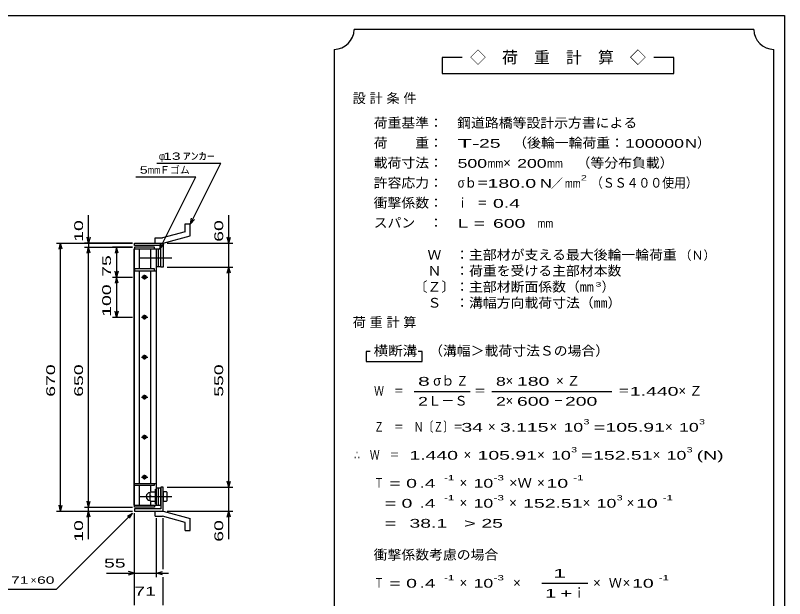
# Model space of a CAD drawing. Units: millimetres, scale not verified. Extents: x -1820 to 1731, y -1282 to 1054.
# Drawn here: x -193 to 1731, y -405 to 1054 of the extents above; entities that cross this region are included whole.
import ezdxf
from ezdxf.enums import TextEntityAlignment as Align

# ---------------------------------------------------------------- set-up
doc = ezdxf.new("R2010")
doc.units = ezdxf.units.MM
doc.header["$LTSCALE"] = 10
doc.linetypes.add('CHAIN', pattern=[18.5, 12, -1.5, 3.5, -1.5])
for name, color, linetype, lineweight in [('0_2', 150, 'Continuous', 25), ('16', 3, 'Continuous', 25), ('19', 6, 'Continuous', 25), ('22', 2, 'Continuous', 25)]:
    doc.layers.add(name, color=color, linetype=linetype, lineweight=lineweight)
doc.styles.add('ベクトル', font='')
doc.styles.get('ベクトル').set_extended_font_data('ベクトル')

msp = doc.modelspace()

# ---------------------------------------------------------------- linework, layer by layer
at = {"layer": '0_2'}
for p, q in [((-1729, 1053.5), (1731, 1053.5)), ((1731, 1053.5), (1731, -1146.5))]:
    msp.add_line(p, q, dxfattribs=at)
at = {"layer": '16'}
for p, q in [((104.3, -171.5), (104.3, 469.5)), ((104.3, 469.5), (105, 469.5)), ((155, 474), (105, 474)), ((105, 474), (105, 469.5)), ((105, 469.5), (155, 469.5)), ((105, -171.5), (105, 469.5)), ((105, 469.5), (160, 469.5)), ((117.5, 419.5), (117.5, 469.5)), ((145.5, 419.5), (145.5, 469.5)), ((155, 469.5), (155, 474)), ((160, -171.5), (160, 469.5)), ((160, 469.5), (164.5, 469.5)), ((164.5, 425.5), (164.5, 469.5)), ((164.5, 469.5), (170.5, 469.5)), ((170.5, 425.5), (170.5, 469.5)), ((160, 425.5), (164.5, 425.5)), ((164.5, 425.5), (170.5, 425.5)), ((105, 419.5), (105, 415)), ((155, 419.5), (105, 419.5)), ((105, 415), (160, 415)), ((117.5, -117), (117.5, 415)), ((130, 393), (130, 405)), ((145.5, -117), (145.5, 415)), ((155, 415), (155, 419.5)), ((122, 399), (138, 399)), ((128, 402), (132, 402)), ((128, 396), (132, 396)), ((122, 299), (138, 299)), ((128, 302), (132, 302)), ((128, 296), (132, 296)), ((130, 293), (130, 305)), ((122, 199), (138, 199)), ((128, 202), (132, 202)), ((128, 196), (132, 196)), ((130, 193), (130, 205)), ((122, 99), (138, 99)), ((128, 102), (132, 102)), ((130, 93), (130, 105)), ((128, 96), (132, 96)), ((128, 2), (132, 2)), ((130, -7), (130, 5)), ((122, -1), (138, -1)), ((128, -4), (132, -4)), ((130, -107), (130, -95)), ((122, -101), (138, -101)), ((128, -98), (132, -98)), ((128, -104), (132, -104)), ((105, -121.5), (105, -117)), ((105, -117), (160, -117)), ((105, -121.5), (155, -121.5)), ((117.5, -171.5), (117.5, -121.5)), ((145.5, -136.5), (145.5, -121.5)), ((155, -121.5), (155, -117)), ((157, -168), (157, -131)), ((157, -131), (160, -131)), ((160, -127.5), (164.5, -127.5)), ((160, -168), (160, -131)), ((164.5, -171.5), (164.5, -127.5)), ((164.5, -127.5), (170.5, -127.5)), ((170.5, -171.5), (170.5, -127.5)), ((146, -137.5), (144, -139.5)), ((144, -159.5), (144, -139.5)), ((146, -149.5), (144, -147.5)), ((146, -149.5), (144, -151.5)), ((146, -137.5), (155, -137.5)), ((146, -149.5), (155, -149.5)), ((157, -139.5), (155, -137.5)), ((155, -149.5), (157, -147.5)), ((157, -151.5), (155, -149.5)), ((104.3, -171.5), (105, -171.5)), ((105, -171.5), (155, -171.5)), ((105, -176), (105, -171.5)), ((105, -171.5), (160, -171.5)), ((144, -159.5), (146, -161.5)), ((145.5, -171.5), (145.5, -162.5)), ((146, -161.5), (155, -161.5)), ((155, -161.5), (157, -159.5)), ((155, -171.5), (155, -176)), ((157, -168), (160, -168)), ((160, -171.5), (164.5, -171.5)), ((164.5, -171.5), (170.5, -171.5)), ((155, -176), (105, -176))]:
    msp.add_line(p, q, dxfattribs=at)
at = {"layer": '16', "linetype": 'CHAIN'}
for p, q in [((117, 447.5), (198, 447.5)), ((117, -149.5), (198, -149.5))]:
    msp.add_line(p, q, dxfattribs=at)
at = {"layer": '16'}
for centre, radius, start, end in [((128, 399), 3, 90, 270), ((130, 399), 4, 46.6, 133.4), ((130, 399), 4, 226.6, 313.4), ((132, 399), 3, 270, 90), ((128, 299), 3, 90, 270), ((130, 299), 4, 46.6, 133.4), ((130, 299), 4, 226.6, 313.4), ((132, 299), 3, 270, 90), ((128, 199), 3, 90, 270), ((130, 199), 4, 46.6, 133.4), ((130, 199), 4, 226.6, 313.4), ((132, 199), 3, 270, 90), ((128, 99), 3, 90, 270), ((130, 99), 4, 46.6, 133.4), ((132, 99), 3, 270, 90), ((130, 99), 4, 226.6, 313.4), ((128, -1), 3, 90, 270), ((130, -1), 4, 46.6, 133.4), ((132, -1), 3, 270, 90), ((130, -1), 4, 226.6, 313.4), ((128, -101), 3, 90, 270), ((130, -101), 4, 46.6, 133.4), ((130, -101), 4, 226.6, 313.4), ((132, -101), 3, 270, 90), ((144, -149.5), 10, 90, 270)]:
    msp.add_arc(centre, radius, start, end, dxfattribs=at)
at = {"layer": '19'}
for p, q in [((231.1, 532.1), (244.1, 532.1)), ((231.1, 512.1), (231.1, 532.1)), ((244.1, 502.1), (244.1, 532.1)), ((231.1, 512.1), (174.8, 497)), ((176.5, 484), (244.1, 502.1)), ((105, 478), (105, 484)), ((105, 484), (176.5, 484)), ((156.5, 497), (174.8, 497)), ((156.5, 484), (156.5, 497)), ((156.5, 484), (176.5, 484)), ((176.5, 484), (176.5, 424)), ((170.5, 478), (105, 478)), ((170.5, 424), (170.5, 478)), ((176.5, 424), (170.5, 424)), ((176.5, -126), (170.5, -126)), ((170.5, -126), (170.5, -180)), ((176.5, -186), (176.5, -126)), ((184.5, -137.5), (176.5, -137.5)), ((176.5, -137.5), (176.5, -161.5)), ((176.5, -149.5), (184.5, -149.5)), ((186.5, -139.5), (184.5, -137.5)), ((186.5, -147.5), (184.5, -149.5)), ((184.5, -149.5), (186.5, -151.5)), ((186.5, -159.5), (186.5, -139.5)), ((176.5, -161.5), (184.5, -161.5)), ((184.5, -161.5), (186.5, -159.5)), ((105, -180), (105, -186)), ((170.5, -180), (105, -180)), ((105, -186), (176.5, -186)), ((156.5, -186), (176.5, -186)), ((156.5, -199), (156.5, -186)), ((176.5, -186), (244.1, -204.1)), ((156.5, -199), (174.8, -199)), ((231.1, -214.1), (174.8, -199)), ((244.1, -234.1), (244.1, -204.1)), ((231.1, -234.1), (231.1, -214.1)), ((231.1, -234.1), (244.1, -234.1))]:
    msp.add_line(p, q, dxfattribs=at)
at = {"layer": '22', "color": 4}
for p, q in [((1654, 1018.5), (654, 1018.5)), ((604, 968.5), (604, -581.5)), ((1704, -581.5), (1704, 968.5)), ((924, 948.5), (874, 948.5)), ((874, 948.5), (874, 908.5)), ((1454, 948.5), (1404, 948.5)), ((1454, 908.5), (1454, 948.5)), ((874, 908.5), (1454, 908.5)), ((160.5, 684), (320.5, 684)), ((244.5, 532), (320.5, 684)), ((108, 649.5), (258, 649.5)), ((168, 469.5), (258, 649.5)), ((-10, 484), (-10, 554)), ((244.5, 532), (247.5, 546.6)), ((244.5, 532), (254.5, 543)), ((340.5, 484), (340.5, 554)), ((-90, 484), (100, 484)), ((-84, 469), (-80, 484)), ((-76, 469), (-80, 484)), ((-80, -186), (-80, 484)), ((100, 484), (-20, 484)), ((-10, 484), (-14, 499)), ((-6, 499), (-10, 484)), ((-10, 484), (-10, 474)), ((168, 469.5), (171, 484.1)), ((186.5, 484), (350.5, 484)), ((340.5, 484), (336.5, 499)), ((340.5, 484), (344.5, 499)), ((340.5, 424), (340.5, 484)), ((-20, 474), (100, 474)), ((-14, 459), (-10, 474)), ((-6, 459), (-10, 474)), ((-10, -176), (-10, 474)), ((100, 474), (50, 474)), ((60, 474), (56, 459)), ((64, 459), (60, 474)), ((60, 474), (60, 399)), ((168, 469.5), (178, 480.5)), ((186.5, 424), (350.5, 424)), ((336.5, 409), (340.5, 424)), ((344.5, 409), (340.5, 424)), ((340.5, -126), (340.5, 424)), ((60, 399), (56, 414)), ((64, 414), (60, 399)), ((50, 399), (100, 399)), ((60, 399), (56, 384)), ((64, 384), (60, 399)), ((60, 399), (60, 299)), ((60, 299), (56, 314)), ((64, 314), (60, 299)), ((50, 299), (100, 299)), ((694, 213.5), (684, 213.5)), ((684, 213.5), (684, 188.5)), ((824, 213.5), (814, 213.5)), ((824, 188.5), (824, 213.5)), ((684, 188.5), (824, 188.5)), ((804, 113.5), (944, 113.5)), ((999, 113.5), (1299, 113.5)), ((340.5, -126), (336.5, -111)), ((340.5, -126), (344.5, -111)), ((186.5, -126), (350.5, -126)), ((340.5, -186), (340.5, -126)), ((-80, -186), (-84, -171)), ((-80, -186), (-76, -171)), ((-10, -176), (-14, -161)), ((-10, -176), (-6, -161)), ((-90, -186), (100, -186)), ((-90, -381), (100, -191)), ((-20, -176), (100, -176)), ((-20, -186), (100, -186)), ((-14, -201), (-10, -186)), ((-10, -186), (-10, -176)), ((-6, -201), (-10, -186)), ((-10, -256), (-10, -186)), ((87, -199), (100, -191)), ((92, -204), (100, -191)), ((105, -351), (105, -191)), ((105, -421), (105, -191)), ((186.5, -186), (350.5, -186)), ((336.5, -201), (340.5, -186)), ((344.5, -201), (340.5, -186)), ((340.5, -256), (340.5, -186)), ((160, -351), (160, -204)), ((176.5, -331), (176.5, -204)), ((35, -341), (105, -341)), ((105, -341), (90, -337)), ((90, -345), (105, -341)), ((105, -341), (160, -341)), ((160, -341), (175, -337)), ((175, -345), (160, -341)), ((160, -341), (190, -341)), ((176.5, -421), (176.5, -351)), ((-290, -381), (-90, -381)), ((1124, -366.5), (1239, -366.5))]:
    msp.add_line(p, q, dxfattribs=at)
for centre, start, end in [((604, 1018.5), 270, 0), ((1704, 1018.5), 180, 270)]:
    msp.add_arc(centre, 50, start, end, dxfattribs=at)

# ---------------------------------------------------------------- texts
at = {"layer": '22', "style": 'ベクトル'}
for s, height, p in [('◇\u3000荷\u3000重\u3000計\u3000算\u3000◇', 29.33, (944, 948.5)), ('）', 24.2, (1512, 735)), ('φ', 18.3, (165.5, 701.5)), ('Ｆゴム', 18.33, (168, 667)), ('×', 24.2, (1027, 685)), ('／', 22, (1146.5, 633.5)), ('（Ｎ）', 21.99, (1468, 453.5)), ('）', 24.2, (1273, 375)), ('σｂ', 24.19, (852, 140)), ('×', 24.2, (1033, 140)), ('Ｌ－Ｓ', 24.19, (839, 90)), ('×', 24.2, (1033, 90)), ('×', 24.2, (989, 25)), ('×', 24.2, (1143, 25)), ('×', 24.2, (1432, 25)), ('×', 24.2, (928, -45)), ('×', 24.2, (1112, -45)), ('×', 24.2, (1401, -45)), ('×', 24.2, (918, -115)), ('×', 24.2, (1112, -115)), ('×', 24.2, (918, -165)), ('×', 24.2, (1042, -165)), ('×', 24.2, (1226, -165)), ('×', 24.2, (1336, -165)), ('×', 18.3, (-155, -358.5)), ('×', 24.2, (918, -365)), ('×', 24.2, (1052, -365)), ('×', 24.2, (1252, -365)), ('Ｗ', 24.2, (1291, -365)), ('×', 24.2, (1326, -365)), ('ｉ', 24.2, (1200.5, -390))]:
    msp.add_text(s, height=height, dxfattribs=at).set_placement(p, align=Align.MIDDLE_LEFT)
for s, height, width, p in [('荷重基準：\u3000', 24.19, 1.05, (703, 785)), ('鋼道路橋等設計示方書による', 24.19, 1.05, (912, 785)), ('荷\u3000\u3000重：\u3000', 24.19, 1.05, (703, 735)), ('（後輪一輪荷重：', 24.19, 1.05, (1052, 735)), ('T-', 21.99, 2, (913, 733.5)), (' 25 ', 21.99, 1.65, (953, 733.5)), ('100000', 21.99, 1.5, (1332, 733.5)), ('N', 22, 1.4, (1482, 733.5)), (' 13 ', 18.33, 1.6, (165.5, 701.5)), ('ｱﾝｶｰ', 18.33, 1.6, (225.5, 701.5)), ('載荷寸法：\u3000', 24.19, 1.05, (703, 685)), ('500', 21.99, 1.5, (913, 683.5)), ('200', 21.99, 1.5, (1062, 683.5)), ('\u3000（等分布負載）', 24.19, 1.05, (1176, 685)), ('5', 18.3, 1.45, (118, 667)), ('mm', 21.99, 0.8, (988, 683.5)), ('mm', 21.99, 0.8, (1137, 683.5)), ('mm', 18.33, 0.75, (138, 667)), ('2', 13.2, 1.5, (1221.5, 647.5)), ('許容応力：\u3000', 24.19, 1.05, (703, 635)), ('σｂ＝', 24.19, 0.9, (913, 635)), ('180.0', 21.99, 1.65, (988, 633.5)), ('N', 22, 1.4, (1119, 633.5)), ('mm', 21.99, 0.8, (1181.5, 633.5)), ('（ＳＳ４００使用）', 24.19, 0.9, (1246.5, 635)), ('衝撃係数：\u3000', 24.19, 1.05, (703, 585)), ('ｉ\u3000＝', 24.19, 0.75, (913, 585)), (' 0.4', 21.99, 1.65, (988, 583.5)), ('スパン\u3000：\u3000', 24.19, 1.05, (703, 535)), ('L =', 21.99, 1.65, (913, 533.5)), (' 600 ', 21.99, 1.65, (988, 533.5)), ('mm', 21.99, 0.8, (1113, 533.5)), ('\u3000Ｗ\u3000：主部材が支える最大後輪一輪荷重', 24.19, 1.05, (803, 455)), ('\u3000Ｎ\u3000：荷重を受ける主部材本数', 24.19, 1.05, (803, 415)), ('〔Ｚ〕：主部材断面係数（㎜', 24.19, 1.05, (803, 375)), ('3', 11, 1.8, (1258, 381)), ('\u3000Ｓ\u3000：溝幅方向載荷寸法（㎜）', 24.19, 1.05, (803, 335)), ('\u3000（溝幅＞載荷寸法Ｓの場合）', 24.19, 1.05, (807, 215)), ('横断溝', 24.19, 1.1, (703, 215)), ('8', 22, 1.8, (814, 138.5)), ('Ｚ', 24.2, 0.9, (910, 140)), ('8', 22, 1.5, (1009, 138.5)), (' 180 ', 21.99, 1.65, (1048, 138.5)), ('Ｗ\u3000＝', 24.19, 0.75, (704, 115)), ('＝', 24.2, 0.9, (954, 115)), ('＝', 24.2, 0.9, (1314, 115)), ('1.440', 21.99, 1.65, (1344, 113.5)), ('2', 22, 1.5, (814, 88.5)), ('2', 22, 1.5, (1009, 88.5)), (' 600 ', 21.99, 1.65, (1048, 88.5)), (' 200 ', 21.99, 1.65, (1168, 88.5)), ('－', 24.2, 0.75, (1153, 90)), ('Ｚ\u3000＝\u3000Ｎ〔Ｚ〕＝', 24.19, 0.75, (704, 25)), ('3', 13.2, 1.5, (1228, 37.5)), ('3', 13.2, 1.5, (1517, 37.5)), (' 34 ', 21.99, 1.65, (909, 23.5)), ('3.115', 21.99, 1.65, (1019, 23.5)), ('10', 21.99, 1.5, (1178, 23.5)), ('=', 22, 1.7, (1253, 23.5)), ('105.91', 21.99, 1.65, (1283, 23.5)), ('10', 21.99, 1.5, (1467, 23.5)), ('∴\u3000Ｗ\u3000＝', 24.19, 0.75, (654, -45)), (' 1.440', 21.99, 1.65, (779, -46.5)), ('105.91', 21.99, 1.65, (963, -46.5)), ('10', 21.99, 1.5, (1147, -46.5)), ('3', 13.2, 1.5, (1197, -32.5)), ('152.51', 21.99, 1.65, (1252, -46.5)), ('10', 21.99, 1.5, (1436, -46.5)), ('3', 13.2, 1.5, (1486, -32.5)), ('(N)', 21.99, 1.65, (1511, -46.5)), ('=', 22, 1.7, (1222, -46.5)), ('-1', 13.2, 1.65, (879, -102.5)), ('-3', 13.2, 1.65, (1003, -102.5)), ('-1', 13.2, 1.65, (1202, -102.5)), ('Ｔ', 24.2, 0.75, (704, -115)), (' = 0', 21.99, 1.65, (729, -116.5)), (' .4 ', 21.99, 1.65, (804, -116.5)), ('10', 21.99, 1.5, (953, -116.5)), ('×Ｗ', 24.19, 1.1, (1042, -115)), (' 10 ', 21.99, 1.65, (1122, -116.5)), ('-1', 13.2, 1.65, (879, -152.5)), ('-3', 13.2, 1.65, (1003, -152.5)), ('3', 13.2, 1.5, (1311, -152.5)), ('-1', 13.2, 1.65, (1426, -152.5)), ('  = 0', 21.99, 1.65, (704, -166.5)), (' .4 ', 21.99, 1.65, (804, -166.5)), ('10', 21.99, 1.5, (953, -166.5)), ('152.51', 21.99, 1.65, (1077, -166.5)), ('10', 21.99, 1.5, (1261, -166.5)), (' 10 ', 21.99, 1.65, (1346, -166.5)), (' 38.1', 21.99, 1.65, (779, -216.5)), ('>', 22, 1.7, (929, -216.5)), (' 25 ', 21.99, 1.65, (959, -216.5)), ('  =', 21.99, 1.65, (704, -216.5)), ('衝撃係数考慮の場合', 24.19, 1.05, (703, -295)), (' 55 ', 21.99, 1.65, (15, -316)), ('-1', 13.2, 1.65, (879, -352.5)), ('-3', 13.2, 1.65, (1003, -352.5)), ('-1', 13.2, 1.65, (1416, -352.5)), (' 71 ', 18.33, 1.6, (-215, -358.5)), (' 60 ', 18.33, 1.6, (-150, -358.5)), ('Ｔ', 24.2, 0.75, (704, -365)), (' = 0', 21.99, 1.65, (729, -366.5)), (' .4 ', 21.99, 1.65, (804, -366.5)), ('10', 21.99, 1.5, (953, -366.5)), (' 10 ', 21.99, 1.65, (1336, -366.5)), (' 71 ', 21.99, 1.65, (90.8, -386))]:
    msp.add_text(s, height=height, dxfattribs=dict(at, width=width)).set_placement(p, align=Align.MIDDLE_LEFT)
at = {"layer": '22', "style": 'ベクトル', "width": 1.65}
for s, p in [(' 10 ', (-35, 474)), (' 60 ', (315.5, 474)), (' 75 ', (35, 386.5)), (' 100 ', (35, 286.5)), (' 670 ', (-105, 86.5)), (' 650 ', (-35, 86.5)), (' 550 ', (315.5, 86.5)), (' 10 ', (-35, -276)), (' 60 ', (315.5, -276))]:
    msp.add_text(s, height=21.99, rotation=90, dxfattribs=at).set_placement(p, align=Align.MIDDLE_LEFT)
at = {"layer": '22', "attachment_point": 4, "style": 'ベクトル'}
for s, insert, char_height in [('\\T1.28;設計条件', (650.5, 845), 24.19), ('\\T1.28;荷重計算', (650.5, 285), 24.19), ('\\T1.42;×Ｚ', (1159.5, 140), 24.19), ('\\T1.42;×Ｚ', (1465.5, 115), 24.19), ('\\T1.25;\\W2;\\~1\\~', (1131.5, -341.5), 21.99), ('\\T1.33;\\W1.75;1+', (1131.5, -391.5), 21.99)]:
    msp.add_mtext(s, dxfattribs=dict(at, insert=insert, char_height=char_height))

doc.saveas('drawing.dxf')
